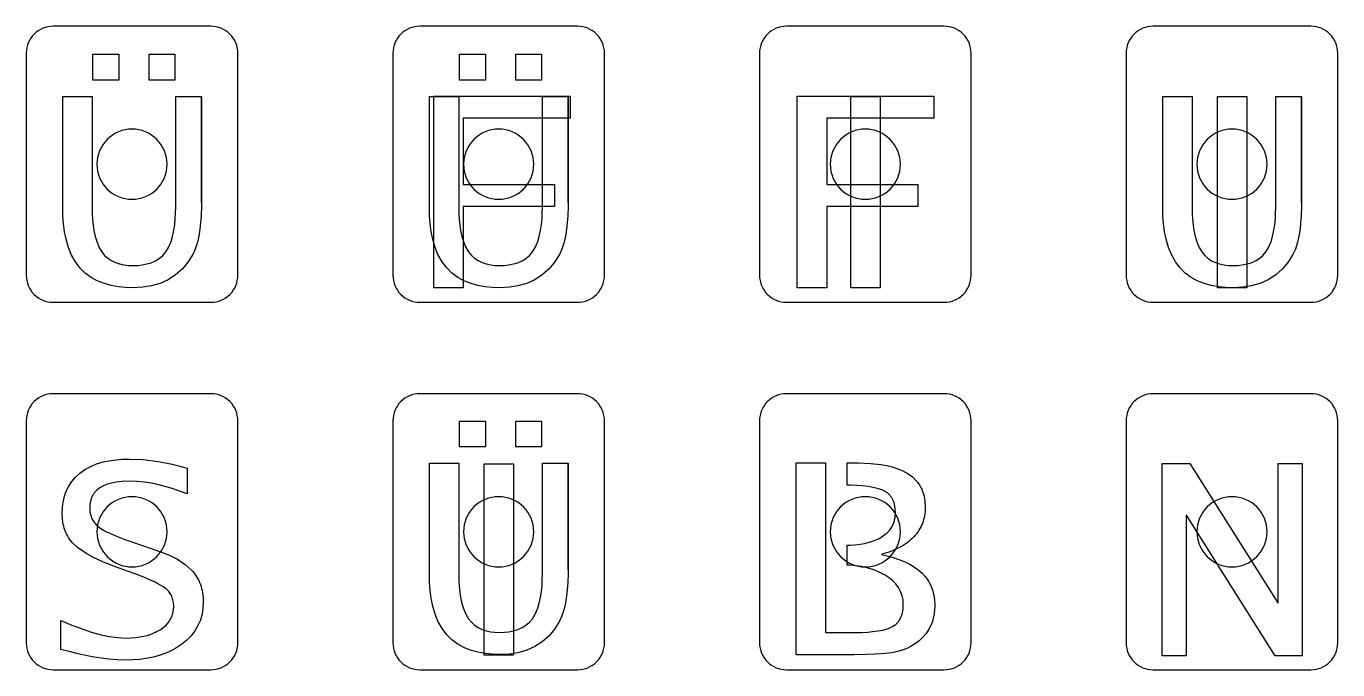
# Model space of a CAD drawing. Extents: x -337 to 6273, y 368 to 2065.
# Drawn here: x -72.1 to 40, y 1575.7 to 1630.8 of the extents above; entities that cross this region are included whole.
import ezdxf

# ---------------------------------------------------------------- set-up
doc = ezdxf.new("R2010")
doc.units = 0
doc.header["$LTSCALE"] = 100
doc.layers.add('EBENE_1', color=1, linetype='CONTINUOUS')

msp = doc.modelspace()

# ---------------------------------------------------------------- linework, layer by layer
at = {"layer": 'EBENE_1', "color": 2}
for points in [[(-56.345078, 1630.750127), (-69.84509, 1630.750127, 0.199586), (-71.471423, 1630.076468, 0.199586), (-72.145082, 1628.450135), (-72.145082, 1609.450118, 0.199586), (-71.471423, 1607.823786, 0.199586), (-69.84509, 1607.150127), (-56.345073, 1607.150127, 0.199586), (-54.718741, 1607.823786, 0.199586), (-54.045082, 1609.450118), (-54.045082, 1628.450135, 0.199586), (-54.718742, 1630.076468, 0.199586), (-56.345078, 1630.750127)], [(-24.985078, 1630.750127), (-38.48509, 1630.750127, 0.199586), (-40.111423, 1630.076468, 0.199586), (-40.785082, 1628.450135), (-40.785082, 1609.450118, 0.199586), (-40.111423, 1607.823786, 0.199586), (-38.48509, 1607.150127), (-24.985073, 1607.150127, 0.199586), (-23.358741, 1607.823786, 0.199586), (-22.685082, 1609.450118), (-22.685082, 1628.450135, 0.199586), (-23.358742, 1630.076468, 0.199586), (-24.985078, 1630.750127)], [(6.374922, 1630.750127), (-7.12509, 1630.750127, 0.199586), (-8.751423, 1630.076468, 0.199586), (-9.425082, 1628.450135), (-9.425082, 1609.450118, 0.199586), (-8.751423, 1607.823786, 0.199586), (-7.12509, 1607.150127), (6.374927, 1607.150127, 0.199586), (8.001259, 1607.823786, 0.199586), (8.674918, 1609.450118), (8.674918, 1628.450135, 0.199586), (8.001258, 1630.076468, 0.199586), (6.374922, 1630.750127)], [(37.734922, 1630.750127), (24.23491, 1630.750127, 0.199586), (22.608577, 1630.076468, 0.199586), (21.934918, 1628.450135), (21.934918, 1609.450118, 0.199586), (22.608577, 1607.823786, 0.199586), (24.23491, 1607.150127), (37.734927, 1607.150127, 0.199586), (39.361259, 1607.823786, 0.199586), (40.034918, 1609.450118), (40.034918, 1628.450135, 0.199586), (39.361258, 1630.076468, 0.199586), (37.734922, 1630.750127)], [(-56.345078, 1599.324127), (-69.84509, 1599.324127, 0.199586), (-71.471423, 1598.650468, 0.199586), (-72.145082, 1597.024135), (-72.145082, 1578.024118, 0.199586), (-71.471423, 1576.397786, 0.199586), (-69.84509, 1575.724127), (-56.345073, 1575.724127, 0.199586), (-54.718741, 1576.397786, 0.199586), (-54.045082, 1578.024118), (-54.045082, 1597.024135, 0.199586), (-54.718742, 1598.650468, 0.199586), (-56.345078, 1599.324127)], [(-24.985078, 1599.324127), (-38.48509, 1599.324127, 0.199586), (-40.111423, 1598.650468, 0.199586), (-40.785082, 1597.024135), (-40.785082, 1578.024118, 0.199586), (-40.111423, 1576.397786, 0.199586), (-38.48509, 1575.724127), (-24.985073, 1575.724127, 0.199586), (-23.358741, 1576.397786, 0.199586), (-22.685082, 1578.024118), (-22.685082, 1597.024135, 0.199586), (-23.358742, 1598.650468, 0.199586), (-24.985078, 1599.324127)], [(6.374922, 1599.324127), (-7.12509, 1599.324127, 0.199586), (-8.751423, 1598.650468, 0.199586), (-9.425082, 1597.024135), (-9.425082, 1578.024118, 0.199586), (-8.751423, 1576.397786, 0.199586), (-7.12509, 1575.724127), (6.374927, 1575.724127, 0.199586), (8.001259, 1576.397786, 0.199586), (8.674918, 1578.024118), (8.674918, 1597.024135, 0.199586), (8.001258, 1598.650468, 0.199586), (6.374922, 1599.324127)], [(37.734922, 1599.324127), (24.23491, 1599.324127, 0.199586), (22.608577, 1598.650468, 0.199586), (21.934918, 1597.024135), (21.934918, 1578.024118, 0.199586), (22.608577, 1576.397786, 0.199586), (24.23491, 1575.724127), (37.734927, 1575.724127, 0.199586), (39.361259, 1576.397786, 0.199586), (40.034918, 1578.024118), (40.034918, 1597.024135, 0.199586), (39.361258, 1598.650468, 0.199586), (37.734922, 1599.324127)]]:
    msp.add_lwpolyline(points, format="xyb", close=True, dxfattribs=at)
at = {"layer": 'EBENE_1', "color": 7}
for points in [[(-66.43673, 1626.136465), (-66.43673, 1628.347845), (-64.22535, 1628.347845), (-64.22535, 1626.136465), (-66.43673, 1626.136465)], [(-66.43673, 1626.136465), (-66.43673, 1628.347845), (-64.22535, 1628.347845), (-64.22535, 1626.136465), (-66.43673, 1626.136465)], [(-61.634937, 1626.136465), (-61.634937, 1628.347845), (-59.423558, 1628.347845), (-59.423558, 1626.136465), (-61.634937, 1626.136465)], [(-61.634937, 1626.136465), (-61.634937, 1628.347845), (-59.423558, 1628.347845), (-59.423558, 1626.136465), (-61.634937, 1626.136465)], [(-35.073094, 1626.136465), (-35.073094, 1628.347845), (-32.861714, 1628.347845), (-32.861714, 1626.136465), (-35.073094, 1626.136465)], [(-30.271301, 1626.136465), (-30.271301, 1628.347845), (-28.059921, 1628.347845), (-28.059921, 1626.136465), (-30.271301, 1626.136465)], [(-37.290312, 1608.371422), (-37.290312, 1624.771422), (-25.619852, 1624.771422), (-25.619852, 1622.879606), (-34.772151, 1622.879606), (-34.772151, 1617.229723), (-26.962019, 1617.229723), (-26.962019, 1615.337907), (-34.772151, 1615.337907), (-34.772151, 1608.371422), (-37.290312, 1608.371422)], [(-6.199403, 1608.371422), (-6.199403, 1624.771422), (5.471057, 1624.771422), (5.471057, 1622.879606), (-3.681242, 1622.879606), (-3.681242, 1617.229723), (4.12889, 1617.229723), (4.12889, 1615.337907), (-3.681242, 1615.337907), (-3.681242, 1608.371422), (-6.199403, 1608.371422)], [(0.894908, 1608.389604), (-1.623253, 1608.389604), (-1.623253, 1624.75324), (0.894908, 1624.75324), (0.894908, 1608.389604)], [(32.258544, 1608.389604), (29.740383, 1608.389604), (29.740383, 1624.75324), (32.258544, 1624.75324), (32.258544, 1608.389604)], [(-35.073094, 1594.772829), (-35.073094, 1596.984208), (-32.861714, 1596.984208), (-32.861714, 1594.772829), (-35.073094, 1594.772829)], [(-30.271301, 1594.772829), (-30.271301, 1596.984208), (-28.059921, 1596.984208), (-28.059921, 1594.772829), (-30.271301, 1594.772829)], [(-30.468729, 1576.962331), (-32.986889, 1576.962331), (-32.986889, 1593.325968), (-30.468729, 1593.325968), (-30.468729, 1576.962331)], [(25.004452, 1576.918584), (25.004452, 1593.369715), (27.394188, 1593.369715), (34.910921, 1581.45379), (34.936486, 1581.45379), (34.936486, 1593.369715), (36.994475, 1593.369715), (36.994475, 1576.918584), (34.668452, 1576.918584), (27.100789, 1588.944758), (27.062441, 1588.944758), (27.062441, 1576.918584), (25.004452, 1576.918584)], [(25.004452, 1576.918584), (25.004452, 1593.369715), (27.394188, 1593.369715), (34.910921, 1581.45379), (34.936486, 1581.45379), (34.936486, 1593.369715), (36.994475, 1593.369715), (36.994475, 1576.918584), (34.668452, 1576.918584), (27.100789, 1588.944758), (27.062441, 1588.944758), (27.062441, 1576.918584), (25.004452, 1576.918584)]]:
    msp.add_lwpolyline(points, close=True, dxfattribs=at)
for points in [[(-57.160346, 1615.668266), (-57.160346, 1624.751862), (-57.160346, 1615.668266), (-57.162015, 1615.37741), (-57.166842, 1615.102015), (-57.175694, 1614.810681), (-57.187865, 1614.536556), (-57.229748, 1613.932219), (-57.285848, 1613.41064), (-57.381775, 1612.799943), (-57.492614, 1612.300387), (-57.684219, 1611.693839), (-57.888951, 1611.245506), (-58.317698, 1610.562943), (-58.788401, 1609.997703), (-59.366534, 1609.481816), (-60.010717, 1609.067437), (-60.687379, 1608.765909), (-61.456795, 1608.546624), (-62.173848, 1608.435239), (-62.989185, 1608.395), (-63.650787, 1608.415633), (-64.240819, 1608.473145), (-64.891557, 1608.588515), (-65.462526, 1608.745003), (-66.069344, 1608.98412), (-66.596441, 1609.271477), (-67.104233, 1609.645712), (-67.546161, 1610.082295), (-67.941242, 1610.607036), (-68.289204, 1611.23674), (-68.531279, 1611.835455), (-68.73589, 1612.53785), (-68.863978, 1613.171354), (-68.958858, 1613.895443), (-69.005745, 1614.545398), (-69.022544, 1615.272007), (-69.022544, 1624.751862), (-66.504384, 1624.751862), (-66.504384, 1615.233659), (-66.495755, 1614.715035), (-66.471733, 1614.252751), (-66.422317, 1613.731338), (-66.355977, 1613.279842), (-66.244955, 1612.760659), (-66.115614, 1612.33049), (-65.907979, 1611.838432), (-65.67991, 1611.456418), (-65.436302, 1611.159561), (-65.159351, 1610.909118), (-64.853069, 1610.705367), (-64.501488, 1610.537585), (-64.160951, 1610.425289), (-63.770645, 1610.34266), (-63.415797, 1610.30161), (-63.01475, 1610.286816), (-62.597037, 1610.301217), (-62.227685, 1610.341149), (-61.819119, 1610.422069), (-61.464043, 1610.531742), (-61.091434, 1610.698809), (-60.770015, 1610.900534), (-60.472979, 1611.155595), (-60.215374, 1611.456418), (-59.977667, 1611.84142), (-59.761113, 1612.341427), (-59.627116, 1612.777983), (-59.511965, 1613.307411), (-59.443543, 1613.766569), (-59.392533, 1614.298324), (-59.367828, 1614.768811), (-59.358944, 1615.297572), (-59.358944, 1624.751862), (-57.160346, 1624.751862)], [(-57.160346, 1615.668266), (-57.160346, 1624.751862), (-57.160346, 1615.668266), (-57.162015, 1615.37741), (-57.166842, 1615.102015), (-57.175694, 1614.810681), (-57.187865, 1614.536556), (-57.229748, 1613.932219), (-57.285848, 1613.41064), (-57.381775, 1612.799943), (-57.492614, 1612.300387), (-57.684219, 1611.693839), (-57.888951, 1611.245506), (-58.317698, 1610.562943), (-58.788401, 1609.997703), (-59.366534, 1609.481816), (-60.010717, 1609.067437), (-60.687379, 1608.765909), (-61.456795, 1608.546624), (-62.173848, 1608.435239), (-62.989185, 1608.395), (-63.650787, 1608.415633), (-64.240819, 1608.473145), (-64.891557, 1608.588515), (-65.462526, 1608.745003), (-66.069344, 1608.98412), (-66.596441, 1609.271477), (-67.104233, 1609.645712), (-67.546161, 1610.082295), (-67.941242, 1610.607036), (-68.289204, 1611.23674), (-68.531279, 1611.835455), (-68.73589, 1612.53785), (-68.863978, 1613.171354), (-68.958858, 1613.895443), (-69.005745, 1614.545398), (-69.022544, 1615.272007), (-69.022544, 1624.751862), (-66.504384, 1624.751862), (-66.504384, 1615.233659), (-66.495755, 1614.715035), (-66.471733, 1614.252751), (-66.422317, 1613.731338), (-66.355977, 1613.279842), (-66.244955, 1612.760659), (-66.115614, 1612.33049), (-65.907979, 1611.838432), (-65.67991, 1611.456418), (-65.436302, 1611.159561), (-65.159351, 1610.909118), (-64.853069, 1610.705367), (-64.501488, 1610.537585), (-64.160951, 1610.425289), (-63.770645, 1610.34266), (-63.415797, 1610.30161), (-63.01475, 1610.286816), (-62.597037, 1610.301217), (-62.227685, 1610.341149), (-61.819119, 1610.422069), (-61.464043, 1610.531742), (-61.091434, 1610.698809), (-60.770015, 1610.900534), (-60.472979, 1611.155595), (-60.215374, 1611.456418), (-59.977667, 1611.84142), (-59.761113, 1612.341427), (-59.627116, 1612.777983), (-59.511965, 1613.307411), (-59.443543, 1613.766569), (-59.392533, 1614.298324), (-59.367828, 1614.768811), (-59.358944, 1615.297572), (-59.358944, 1624.751862), (-57.160346, 1624.751862)], [(-25.79671, 1615.668266), (-25.79671, 1624.751862), (-25.79671, 1615.668266), (-25.798378, 1615.37741), (-25.803206, 1615.102015), (-25.812057, 1614.810681), (-25.824228, 1614.536556), (-25.866111, 1613.932219), (-25.922211, 1613.41064), (-26.018138, 1612.799943), (-26.128977, 1612.300387), (-26.320583, 1611.693839), (-26.525315, 1611.245506), (-26.954062, 1610.562943), (-27.424765, 1609.997703), (-28.002898, 1609.481816), (-28.647081, 1609.067437), (-29.323742, 1608.765909), (-30.093159, 1608.546624), (-30.810211, 1608.435239), (-31.625549, 1608.395), (-32.287151, 1608.415633), (-32.877183, 1608.473145), (-33.527921, 1608.588515), (-34.09889, 1608.745003), (-34.705707, 1608.98412), (-35.232805, 1609.271477), (-35.740597, 1609.645712), (-36.182525, 1610.082295), (-36.577606, 1610.607036), (-36.925567, 1611.23674), (-37.167642, 1611.835455), (-37.372253, 1612.53785), (-37.500342, 1613.171354), (-37.595222, 1613.895443), (-37.642109, 1614.545398), (-37.658908, 1615.272007), (-37.658908, 1624.751862), (-35.140748, 1624.751862), (-35.140748, 1615.233659), (-35.132118, 1614.715035), (-35.108096, 1614.252751), (-35.058681, 1613.731338), (-34.992341, 1613.279842), (-34.881319, 1612.760659), (-34.751977, 1612.33049), (-34.544342, 1611.838432), (-34.316274, 1611.456418), (-34.072665, 1611.159561), (-33.795715, 1610.909118), (-33.489432, 1610.705367), (-33.137851, 1610.537585), (-32.797315, 1610.425289), (-32.407008, 1610.34266), (-32.052161, 1610.30161), (-31.651114, 1610.286816), (-31.233401, 1610.301217), (-30.864049, 1610.341149), (-30.455482, 1610.422069), (-30.100407, 1610.531742), (-29.727798, 1610.698809), (-29.406379, 1610.900534), (-29.109342, 1611.155595), (-28.851737, 1611.456418), (-28.614031, 1611.84142), (-28.397477, 1612.341427), (-28.263479, 1612.777983), (-28.148329, 1613.307411), (-28.079906, 1613.766569), (-28.028897, 1614.298324), (-28.004192, 1614.768811), (-27.995307, 1615.297572), (-27.995307, 1624.751862), (-25.79671, 1624.751862)], [(36.930563, 1615.666257), (36.930563, 1624.749853), (36.930563, 1615.666257), (36.928894, 1615.375402), (36.924067, 1615.100006), (36.915216, 1614.808673), (36.903045, 1614.534547), (36.861162, 1613.93021), (36.805061, 1613.408631), (36.709134, 1612.797935), (36.598295, 1612.298378), (36.40669, 1611.691831), (36.201958, 1611.243498), (35.773211, 1610.560935), (35.302508, 1609.995694), (34.724375, 1609.479808), (34.080192, 1609.065428), (33.40353, 1608.7639), (32.634114, 1608.544616), (31.917061, 1608.43323), (31.101724, 1608.392991), (30.440122, 1608.413625), (29.85009, 1608.471137), (29.199352, 1608.586506), (28.628383, 1608.742994), (28.021565, 1608.982112), (27.494468, 1609.269469), (26.986676, 1609.643703), (26.544748, 1610.080287), (26.149667, 1610.605027), (25.801706, 1611.234731), (25.55963, 1611.833446), (25.355019, 1612.535841), (25.226931, 1613.169345), (25.132051, 1613.893434), (25.085164, 1614.543389), (25.068365, 1615.269998), (25.068365, 1624.749853), (27.586525, 1624.749853), (27.586525, 1615.231651), (27.595154, 1614.713027), (27.619176, 1614.250743), (27.668592, 1613.729329), (27.734932, 1613.277834), (27.845954, 1612.758651), (27.975296, 1612.328482), (28.18293, 1611.836424), (28.410999, 1611.45441), (28.654607, 1611.157552), (28.931558, 1610.907109), (29.23784, 1610.703359), (29.589421, 1610.535576), (29.929958, 1610.42328), (30.320264, 1610.340652), (30.675112, 1610.299602), (31.076159, 1610.284807), (31.493872, 1610.299208), (31.863224, 1610.339141), (32.27179, 1610.420061), (32.626866, 1610.529733), (32.999475, 1610.6968), (33.320894, 1610.898526), (33.61793, 1611.153586), (33.875535, 1611.45441), (34.113242, 1611.839411), (34.329796, 1612.339419), (34.463793, 1612.775974), (34.578944, 1613.305402), (34.647366, 1613.76456), (34.698376, 1614.296315), (34.723081, 1614.766803), (34.731966, 1615.295563), (34.731966, 1624.749853), (36.930563, 1624.749853)], [(-25.79671, 1584.304629), (-25.79671, 1593.388225), (-25.79671, 1584.304629), (-25.798378, 1584.013774), (-25.803206, 1583.738378), (-25.812057, 1583.447045), (-25.824228, 1583.172919), (-25.866111, 1582.568582), (-25.922211, 1582.047003), (-26.018138, 1581.436307), (-26.128977, 1580.93675), (-26.320583, 1580.330203), (-26.525315, 1579.88187), (-26.954062, 1579.199307), (-27.424765, 1578.634066), (-28.002898, 1578.11818), (-28.647081, 1577.7038), (-29.323742, 1577.402272), (-30.093159, 1577.182988), (-30.810211, 1577.071603), (-31.625549, 1577.031363), (-32.287151, 1577.051997), (-32.877183, 1577.109509), (-33.527921, 1577.224878), (-34.09889, 1577.381366), (-34.705707, 1577.620484), (-35.232805, 1577.907841), (-35.740597, 1578.282075), (-36.182525, 1578.718659), (-36.577606, 1579.243399), (-36.925567, 1579.873104), (-37.167642, 1580.471818), (-37.372253, 1581.174213), (-37.500342, 1581.807717), (-37.595222, 1582.531807), (-37.642109, 1583.181761), (-37.658908, 1583.90837), (-37.658908, 1593.388225), (-35.140748, 1593.388225), (-35.140748, 1583.870023), (-35.132118, 1583.351399), (-35.108096, 1582.889115), (-35.058681, 1582.367702), (-34.992341, 1581.916206), (-34.881319, 1581.397023), (-34.751977, 1580.966854), (-34.544342, 1580.474796), (-34.316274, 1580.092782), (-34.072665, 1579.795924), (-33.795715, 1579.545481), (-33.489432, 1579.341731), (-33.137851, 1579.173948), (-32.797315, 1579.061653), (-32.407008, 1578.979024), (-32.052161, 1578.937974), (-31.651114, 1578.923179), (-31.233401, 1578.93758), (-30.864049, 1578.977513), (-30.455482, 1579.058433), (-30.100407, 1579.168105), (-29.727798, 1579.335173), (-29.406379, 1579.536898), (-29.109342, 1579.791958), (-28.851737, 1580.092782), (-28.614031, 1580.477783), (-28.397477, 1580.977791), (-28.263479, 1581.414347), (-28.148329, 1581.943775), (-28.079906, 1582.402932), (-28.028897, 1582.934687), (-28.004192, 1583.405175), (-27.995307, 1583.933936), (-27.995307, 1593.388225), (-25.79671, 1593.388225)]]:
    msp.add_lwpolyline(points, dxfattribs=at)
at = {"layer": 'EBENE_1', "color": 1}
for points in [[(-60.095082, 1618.950127, 0.199589), (-60.973762, 1621.071447, 0.199589), (-63.095082, 1621.950127, 0.199589), (-65.216402, 1621.071447, 0.199589), (-66.095082, 1618.950127, 0.199589), (-65.216402, 1616.828806, 0.199589), (-63.095082, 1615.950127, 0.199589), (-60.973762, 1616.828806, 0.199589), (-60.095082, 1618.950127)], [(-28.735082, 1618.950127, 0.199589), (-29.613762, 1621.071447, 0.199589), (-31.735082, 1621.950127, 0.199589), (-33.856402, 1621.071447, 0.199589), (-34.735082, 1618.950127, 0.199589), (-33.856402, 1616.828806, 0.199589), (-31.735082, 1615.950127, 0.199589), (-29.613762, 1616.828806, 0.199589), (-28.735082, 1618.950127)], [(2.624918, 1618.950127, 0.199589), (1.746238, 1621.071447, 0.199589), (-0.375082, 1621.950127, 0.199589), (-2.496402, 1621.071447, 0.199589), (-3.375082, 1618.950127, 0.199589), (-2.496402, 1616.828806, 0.199589), (-0.375082, 1615.950127, 0.199589), (1.746238, 1616.828806, 0.199589), (2.624918, 1618.950127)], [(33.984918, 1618.950127, 0.199589), (33.106238, 1621.071447, 0.199589), (30.984918, 1621.950127, 0.199589), (28.863598, 1621.071447, 0.199589), (27.984918, 1618.950127, 0.199589), (28.863598, 1616.828806, 0.199589), (30.984918, 1615.950127, 0.199589), (33.106238, 1616.828806, 0.199589), (33.984918, 1618.950127)], [(-60.095082, 1587.524127, 0.199589), (-60.973762, 1589.645447, 0.199589), (-63.095082, 1590.524127, 0.199589), (-65.216402, 1589.645447, 0.199589), (-66.095082, 1587.524127, 0.199589), (-65.216402, 1585.402806, 0.199589), (-63.095082, 1584.524127, 0.199589), (-60.973762, 1585.402806, 0.199589), (-60.095082, 1587.524127)], [(-28.735082, 1587.524127, 0.199589), (-29.613762, 1589.645447, 0.199589), (-31.735082, 1590.524127, 0.199589), (-33.856402, 1589.645447, 0.199589), (-34.735082, 1587.524127, 0.199589), (-33.856402, 1585.402806, 0.199589), (-31.735082, 1584.524127, 0.199589), (-29.613762, 1585.402806, 0.199589), (-28.735082, 1587.524127)], [(2.624918, 1587.524127, 0.199589), (1.746238, 1589.645447, 0.199589), (-0.375082, 1590.524127, 0.199589), (-2.496402, 1589.645447, 0.199589), (-3.375082, 1587.524127, 0.199589), (-2.496402, 1585.402806, 0.199589), (-0.375082, 1584.524127, 0.199589), (1.746238, 1585.402806, 0.199589), (2.624918, 1587.524127)], [(33.984918, 1587.524127, 0.199589), (33.106238, 1589.645447, 0.199589), (30.984918, 1590.524127, 0.199589), (28.863598, 1589.645447, 0.199589), (27.984918, 1587.524127, 0.199589), (28.863598, 1585.402806, 0.199589), (30.984918, 1584.524127, 0.199589), (33.106238, 1585.402806, 0.199589), (33.984918, 1587.524127)]]:
    msp.add_lwpolyline(points, format="xyb", close=True, dxfattribs=at)
at = {"layer": 'EBENE_1', "color": 7}
for points in [[(-58.368297, 1592.960673), (-58.368297, 1590.774859), (-59.657926, 1591.226405), (-60.791366, 1591.535722), (-61.438318, 1591.670008), (-62.038635, 1591.763652), (-62.696077, 1591.82824), (-63.302357, 1591.848592), (-63.943374, 1591.826158), (-64.466828, 1591.766984), (-65.10568, 1591.622722, 0.042851), (-65.582154, 1591.435356), (-65.848691, 1591.282243), (-66.068532, 1591.114933), (-66.275503, 1590.902893, 0.040795), (-66.440523, 1590.668192), (-66.563805, 1590.414776), (-66.653101, 1590.127009), (-66.69877, 1589.856449), (-66.715296, 1589.547735, 0.045664), (-66.67439, 1589.100776, 0.052241), (-66.563292, 1588.724246, 0.057912), (-66.363957, 1588.365359, 0.055266), (-66.076169, 1588.045786), (-65.855176, 1587.870926), (-65.534543, 1587.666024), (-65.27256, 1587.523035), (-64.945018, 1587.364018), (-64.413923, 1587.137253), (-63.711399, 1586.876184), (-62.100799, 1586.313752), (-60.566894, 1585.789668), (-59.821032, 1585.491002), (-59.208244, 1585.176461), (-58.546165, 1584.730392), (-58.03511, 1584.263581, -0.048368), (-57.572514, 1583.661399, -0.050395), (-57.250409, 1583.007463, -0.046953), (-57.06673, 1582.325621, -0.042351), (-57.000565, 1581.545864), (-57.028555, 1580.996464), (-57.107922, 1580.494972), (-57.253315, 1579.977972), (-57.455892, 1579.499162), (-57.718071, 1579.050073), (-58.045016, 1578.624081), (-58.399023, 1578.260367), (-58.822077, 1577.909231), (-59.345972, 1577.560914), (-59.929661, 1577.257766), (-60.504737, 1577.028179), (-61.144933, 1576.836976), (-61.746867, 1576.708267), (-62.412199, 1576.613985), (-63.026391, 1576.565148), (-63.698616, 1576.547891), (-64.335871, 1576.566715), (-65.087371, 1576.630011), (-65.733532, 1576.71288), (-66.46678, 1576.833007), (-66.799328, 1576.895382), (-67.150074, 1576.965953), (-67.482019, 1577.036942), (-67.830397, 1577.115537), (-68.47771, 1577.271776), (-69.182326, 1577.455451), (-69.182326, 1579.948047), (-68.84282, 1579.797743), (-68.516834, 1579.658499), (-68.172918, 1579.517284), (-67.843834, 1579.387939), (-67.123847, 1579.126331), (-66.472946, 1578.917927), (-65.72424, 1578.716237), (-65.062385, 1578.577458), (-64.287395, 1578.471454), (-63.621921, 1578.439707), (-62.775197, 1578.481493), (-62.076294, 1578.592632), (-61.683338, 1578.695252), (-61.332587, 1578.817894), (-60.967223, 1578.984677), (-60.643589, 1579.174703), (-60.392423, 1579.358638), (-60.183328, 1579.547029), (-59.98178, 1579.776234), (-59.821681, 1580.014635), (-59.692621, 1580.27915), (-59.600702, 1580.562456), (-59.549539, 1580.842534), (-59.531508, 1581.149605, 0.046553), (-59.573597, 1581.60069, 0.053921), (-59.686955, 1581.975337, 0.060677), (-59.892528, 1582.332093, 0.057849), (-60.189809, 1582.645163), (-60.430507, 1582.822643), (-60.822511, 1583.055204), (-61.119415, 1583.207826), (-61.501694, 1583.386449), (-62.100087, 1583.639951), (-62.906099, 1583.948982), (-64.593394, 1584.562544), (-65.088214, 1584.752293), (-65.527458, 1584.932898), (-66.016964, 1585.150797), (-66.437362, 1585.355603), (-66.917206, 1585.615839), (-67.306642, 1585.855752), (-67.760537, 1586.185069), (-68.089419, 1586.479925, -0.055874), (-68.53195, 1587.037914, -0.055167), (-68.844793, 1587.68778, -0.045584), (-69.007003, 1588.330198), (-69.067283, 1589.100346), (-69.046398, 1589.607695), (-68.987661, 1590.065807), (-68.87521, 1590.554183), (-68.720533, 1590.995238), (-68.50484, 1591.433213), (-68.239901, 1591.833712), (-67.93131, 1592.192462), (-67.565335, 1592.526067), (-67.122049, 1592.841406), (-66.616687, 1593.116495), (-66.122485, 1593.319806), (-65.562244, 1593.48987), (-65.042197, 1593.601589), (-64.459943, 1593.683753), (-63.928011, 1593.725553), (-63.340705, 1593.740408), (-62.167834, 1593.688889), (-60.830744, 1593.519478), (-59.667257, 1593.291239), (-58.368297, 1592.960673)], [(-58.368297, 1592.960673), (-58.368297, 1590.774859), (-59.657926, 1591.226405), (-60.791366, 1591.535722), (-61.438318, 1591.670008), (-62.038635, 1591.763652), (-62.696077, 1591.82824), (-63.302357, 1591.848592), (-63.943374, 1591.826158), (-64.466828, 1591.766984), (-65.10568, 1591.622722, 0.042851), (-65.582154, 1591.435356), (-65.848691, 1591.282243), (-66.068532, 1591.114933), (-66.275503, 1590.902893, 0.040795), (-66.440523, 1590.668192), (-66.563805, 1590.414776), (-66.653101, 1590.127009), (-66.69877, 1589.856449), (-66.715296, 1589.547735, 0.045664), (-66.67439, 1589.100776, 0.052241), (-66.563292, 1588.724246, 0.057912), (-66.363957, 1588.365359, 0.055266), (-66.076169, 1588.045786), (-65.855176, 1587.870926), (-65.534543, 1587.666024), (-65.27256, 1587.523035), (-64.945018, 1587.364018), (-64.413923, 1587.137253), (-63.711399, 1586.876184), (-62.100799, 1586.313752), (-60.566894, 1585.789668), (-59.821032, 1585.491002), (-59.208244, 1585.176461), (-58.546165, 1584.730392), (-58.03511, 1584.263581, -0.048368), (-57.572514, 1583.661399, -0.050395), (-57.250409, 1583.007463, -0.046953), (-57.06673, 1582.325621, -0.042351), (-57.000565, 1581.545864), (-57.028555, 1580.996464), (-57.107922, 1580.494972), (-57.253315, 1579.977972), (-57.455892, 1579.499162), (-57.718071, 1579.050073), (-58.045016, 1578.624081), (-58.399023, 1578.260367), (-58.822077, 1577.909231), (-59.345972, 1577.560914), (-59.929661, 1577.257766), (-60.504737, 1577.028179), (-61.144933, 1576.836976), (-61.746867, 1576.708267), (-62.412199, 1576.613985), (-63.026391, 1576.565148), (-63.698616, 1576.547891), (-64.335871, 1576.566715), (-65.087371, 1576.630011), (-65.733532, 1576.71288), (-66.46678, 1576.833007), (-66.799328, 1576.895382), (-67.150074, 1576.965953), (-67.482019, 1577.036942), (-67.830397, 1577.115537), (-68.47771, 1577.271776), (-69.182326, 1577.455451), (-69.182326, 1579.948047), (-68.84282, 1579.797743), (-68.516834, 1579.658499), (-68.172918, 1579.517284), (-67.843834, 1579.387939), (-67.123847, 1579.126331), (-66.472946, 1578.917927), (-65.72424, 1578.716237), (-65.062385, 1578.577458), (-64.287395, 1578.471454), (-63.621921, 1578.439707), (-62.775197, 1578.481493), (-62.076294, 1578.592632), (-61.683338, 1578.695252), (-61.332587, 1578.817894), (-60.967223, 1578.984677), (-60.643589, 1579.174703), (-60.392423, 1579.358638), (-60.183328, 1579.547029), (-59.98178, 1579.776234), (-59.821681, 1580.014635), (-59.692621, 1580.27915), (-59.600702, 1580.562456), (-59.549539, 1580.842534), (-59.531508, 1581.149605, 0.046553), (-59.573597, 1581.60069, 0.053921), (-59.686955, 1581.975337, 0.060677), (-59.892528, 1582.332093, 0.057849), (-60.189809, 1582.645163), (-60.430507, 1582.822643), (-60.822511, 1583.055204), (-61.119415, 1583.207826), (-61.501694, 1583.386449), (-62.100087, 1583.639951), (-62.906099, 1583.948982), (-64.593394, 1584.562544), (-65.088214, 1584.752293), (-65.527458, 1584.932898), (-66.016964, 1585.150797), (-66.437362, 1585.355603), (-66.917206, 1585.615839), (-67.306642, 1585.855752), (-67.760537, 1586.185069), (-68.089419, 1586.479925, -0.055874), (-68.53195, 1587.037914, -0.055167), (-68.844793, 1587.68778, -0.045584), (-69.007003, 1588.330198), (-69.067283, 1589.100346), (-69.046398, 1589.607695), (-68.987661, 1590.065807), (-68.87521, 1590.554183), (-68.720533, 1590.995238), (-68.50484, 1591.433213), (-68.239901, 1591.833712), (-67.93131, 1592.192462), (-67.565335, 1592.526067), (-67.122049, 1592.841406), (-66.616687, 1593.116495), (-66.122485, 1593.319806), (-65.562244, 1593.48987), (-65.042197, 1593.601589), (-64.459943, 1593.683753), (-63.928011, 1593.725553), (-63.340705, 1593.740408), (-62.167834, 1593.688889), (-60.830744, 1593.519478), (-59.667257, 1593.291239), (-58.368297, 1592.960673)], [(2.166841, 1588.720795), (2.198727, 1589.1512), (2.186435, 1589.451157), (2.152778, 1589.710913), (2.0827, 1590.00076), (1.987893, 1590.246497, 0.041883), (1.844843, 1590.495482, 0.043934), (1.669925, 1590.706122, 0.042899), (1.463544, 1590.881452), (1.214471, 1591.030233, 0.040387), (0.858263, 1591.171562), (0.294127, 1591.311884), (-0.125631, 1591.380713), (-0.66287, 1591.441334), (-1.104818, 1591.474744), (-1.627048, 1591.499867), (-1.93103, 1591.51054), (-1.93103, 1593.405289), (-0.996909, 1593.407786), (0.076011, 1593.371185), (0.953313, 1593.274572), (1.463318, 1593.181932), (1.910299, 1593.072389), (2.404568, 1592.912074), (2.825459, 1592.733324), (3.276167, 1592.482156), (3.647487, 1592.208265), (4.001021, 1591.857386, -0.04114), (4.282128, 1591.47017, -0.040138), (4.494425, 1591.04751), (4.647924, 1590.568094), (4.726714, 1590.115514), (4.755235, 1589.598589, -0.045085), (4.690636, 1588.883629, -0.048713), (4.508518, 1588.24444, -0.049106), (4.204641, 1587.650707, -0.045776), (3.764588, 1587.086819, -0.044137), (3.197571, 1586.580996, -0.040199), (2.490888, 1586.138088), (1.81398, 1585.838153), (0.997168, 1585.584871), (1.908116, 1585.360855), (2.654075, 1585.107416), (3.069614, 1584.92914), (3.435902, 1584.743086), (3.821268, 1584.509543), (4.153545, 1584.266944), (4.485966, 1583.970489), (4.765155, 1583.660647), (5.015957, 1583.306168), (5.218243, 1582.928991), (5.370611, 1582.535952), (5.480422, 1582.109304), (5.539636, 1581.700066), (5.560535, 1581.251589), (5.541551, 1580.801686), (5.488031, 1580.393994), (5.386494, 1579.961924), (5.24652, 1579.569382), (5.053751, 1579.182543), (4.816471, 1578.825992), (4.542934, 1578.507766), (4.218368, 1578.209345, -0.124507), (2.237074, 1577.244263), (1.866167, 1577.177536), (1.349704, 1577.113348), (0.946811, 1577.07818), (0.454776, 1577.04762), (-0.329797, 1577.019005), (-1.342037, 1577.007786), (-6.28888, 1577.007786), (-6.28888, 1593.407786), (-3.77072, 1593.407786), (-3.77072, 1586.313476), (-3.77072, 1578.899602), (-1.495428, 1578.899602), (-1.030564, 1578.904323), (-0.619539, 1578.917394), (-0.148443, 1578.944947), (0.252549, 1578.981672), (0.733446, 1579.046965), (1.114963, 1579.121564), (1.605859, 1579.263771), (1.936685, 1579.410904), (2.175069, 1579.566166, 0.041793), (2.373578, 1579.747327, 0.042011), (2.539491, 1579.959545), (2.675509, 1580.208599), (2.765636, 1580.452504), (2.832197, 1580.738045), (2.864459, 1580.994937), (2.876201, 1581.289937), (2.850099, 1581.690727), (2.775968, 1582.056189), (2.645238, 1582.419328), (2.460484, 1582.760885), (2.239091, 1583.058934), (1.958562, 1583.348383), (1.676087, 1583.580165), (1.335905, 1583.808098), (0.880101, 1584.052371), (0.355928, 1584.268558), (-0.135147, 1584.422463), (-0.690919, 1584.551879), (-1.700536, 1584.680513), (-1.930895, 1584.681209), (-1.930895, 1586.381209), (-1.700536, 1586.380513), (-1.257563, 1586.401135), (-0.82913, 1586.461679), (-0.451061, 1586.533263), (-0.028101, 1586.638443), (0.333812, 1586.75522), (0.738206, 1586.924983), (1.069647, 1587.10729), (1.417203, 1587.362917, 0.041938), (1.687051, 1587.636711, 0.047591), (1.916671, 1587.972919, 0.047506), (2.078929, 1588.347109, 0.041602), (2.166841, 1588.720795)], [(2.166841, 1588.720795), (2.198727, 1589.1512), (2.186435, 1589.451157), (2.152778, 1589.710913), (2.0827, 1590.00076), (1.987893, 1590.246497, 0.041883), (1.844843, 1590.495482, 0.043934), (1.669925, 1590.706122, 0.042899), (1.463544, 1590.881452), (1.214471, 1591.030233, 0.040387), (0.858263, 1591.171562), (0.294127, 1591.311884), (-0.125631, 1591.380713), (-0.66287, 1591.441334), (-1.104818, 1591.474744), (-1.627048, 1591.499867), (-1.93103, 1591.51054), (-1.93103, 1593.405289), (-0.996909, 1593.407786), (0.076011, 1593.371185), (0.953313, 1593.274572), (1.463318, 1593.181932), (1.910299, 1593.072389), (2.404568, 1592.912074), (2.825459, 1592.733324), (3.276167, 1592.482156), (3.647487, 1592.208265), (4.001021, 1591.857386, -0.04114), (4.282128, 1591.47017, -0.040138), (4.494425, 1591.04751), (4.647924, 1590.568094), (4.726714, 1590.115514), (4.755235, 1589.598589, -0.045085), (4.690636, 1588.883629, -0.048713), (4.508518, 1588.24444, -0.049106), (4.204641, 1587.650707, -0.045776), (3.764588, 1587.086819, -0.044137), (3.197571, 1586.580996, -0.040199), (2.490888, 1586.138088), (1.81398, 1585.838153), (0.997168, 1585.584871), (1.908116, 1585.360855), (2.654075, 1585.107416), (3.069614, 1584.92914), (3.435902, 1584.743086), (3.821268, 1584.509543), (4.153545, 1584.266944), (4.485966, 1583.970489), (4.765155, 1583.660647), (5.015957, 1583.306168), (5.218243, 1582.928991), (5.370611, 1582.535952), (5.480422, 1582.109304), (5.539636, 1581.700066), (5.560535, 1581.251589), (5.541551, 1580.801686), (5.488031, 1580.393994), (5.386494, 1579.961924), (5.24652, 1579.569382), (5.053751, 1579.182543), (4.816471, 1578.825992), (4.542934, 1578.507766), (4.218368, 1578.209345, -0.124507), (2.237074, 1577.244263), (1.866167, 1577.177536), (1.349704, 1577.113348), (0.946811, 1577.07818), (0.454776, 1577.04762), (-0.329797, 1577.019005), (-1.342037, 1577.007786), (-6.28888, 1577.007786), (-6.28888, 1593.407786), (-3.77072, 1593.407786), (-3.77072, 1586.313476), (-3.77072, 1578.899602), (-1.495428, 1578.899602), (-1.030564, 1578.904323), (-0.619539, 1578.917394), (-0.148443, 1578.944947), (0.252549, 1578.981672), (0.733446, 1579.046965), (1.114963, 1579.121564), (1.605859, 1579.263771), (1.936685, 1579.410904), (2.175069, 1579.566166, 0.041793), (2.373578, 1579.747327, 0.042011), (2.539491, 1579.959545), (2.675509, 1580.208599), (2.765636, 1580.452504), (2.832197, 1580.738045), (2.864459, 1580.994937), (2.876201, 1581.289937), (2.850099, 1581.690727), (2.775968, 1582.056189), (2.645238, 1582.419328), (2.460484, 1582.760885), (2.239091, 1583.058934), (1.958562, 1583.348383), (1.676087, 1583.580165), (1.335905, 1583.808098), (0.880101, 1584.052371), (0.355928, 1584.268558), (-0.135147, 1584.422463), (-0.690919, 1584.551879), (-1.700536, 1584.680513), (-1.930895, 1584.681209), (-1.930895, 1586.381209), (-1.700536, 1586.380513), (-1.257563, 1586.401135), (-0.82913, 1586.461679), (-0.451061, 1586.533263), (-0.028101, 1586.638443), (0.333812, 1586.75522), (0.738206, 1586.924983), (1.069647, 1587.10729), (1.417203, 1587.362917, 0.041938), (1.687051, 1587.636711, 0.047591), (1.916671, 1587.972919, 0.047506), (2.078929, 1588.347109, 0.041602), (2.166841, 1588.720795)]]:
    msp.add_lwpolyline(points, format="xyb", close=True, dxfattribs=at)

doc.saveas('drawing.dxf')
